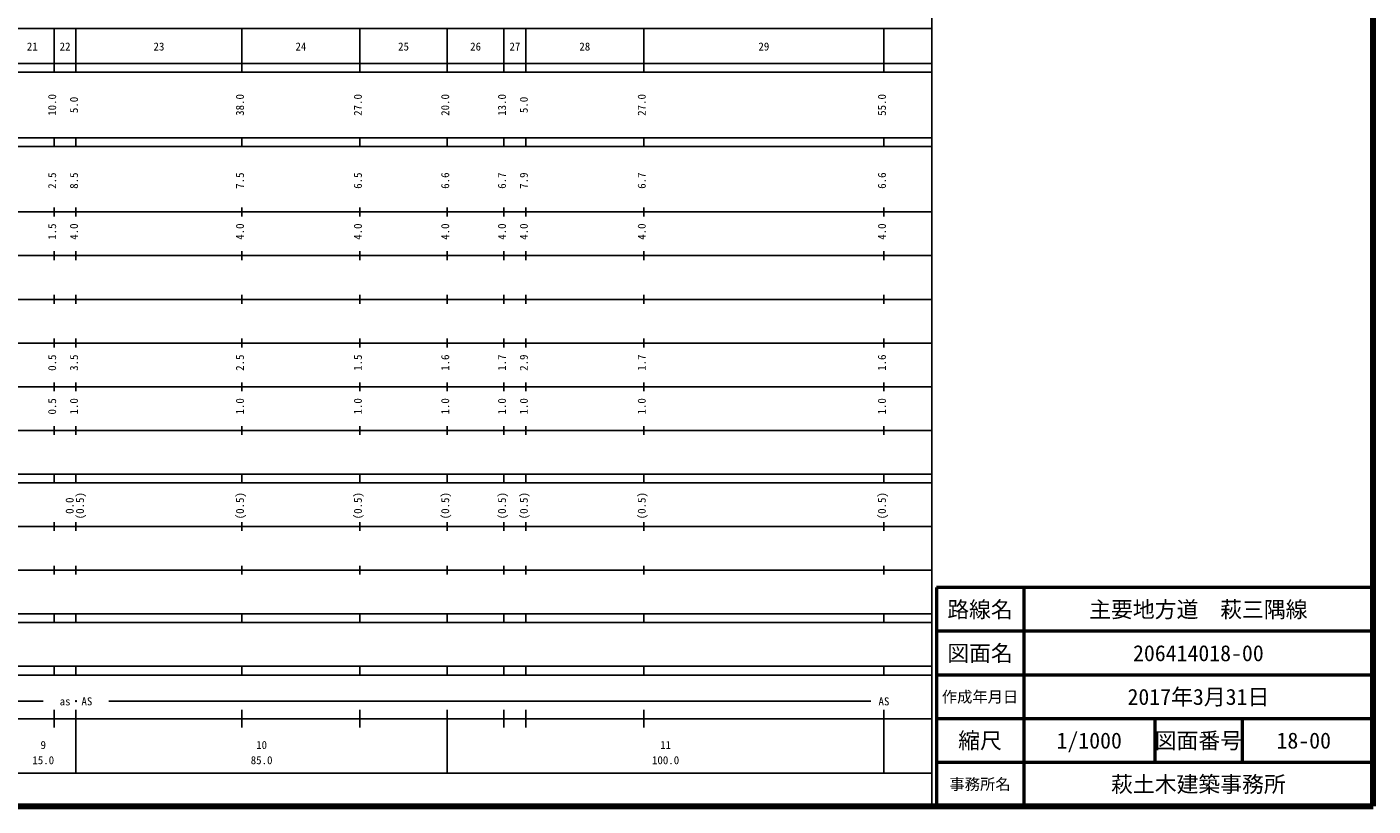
# Model space of a CAD drawing. Units: millimetres on the paper, enlarged 1000 times. Extents: x 40000 to 680000, y 20000 to 380000.
# Drawn here: x 371765 to 680000, y 20000 to 198357 of the extents above; entities that cross this region are included whole.
import ezdxf
from ezdxf.enums import TextEntityAlignment as Align

# ---------------------------------------------------------------- set-up
doc = ezdxf.new("R2010")
doc.units = ezdxf.units.MM
doc.header["$LTSCALE"] = 1000
for name, color, linetype, lineweight in [('M-TTL', 2, 'Continuous', 140), ('M-TTL-BAND', 7, 'Continuous', 25), ('M-TTL-FRAM', 2, 'Continuous', 50), ('M-TTL-LINE', 7, 'Continuous', 50)]:
    doc.layers.add(name, color=color, linetype=linetype, lineweight=lineweight)
doc.layers.add('M-TTL-TXT', color=7, linetype='Continuous')
doc.styles.add('ＭＳ ゴシック', font='')
doc.styles.get('ＭＳ ゴシック').set_extended_font_data('MS Gothic')

msp = doc.modelspace()

# ---------------------------------------------------------------- linework, layer by layer
at = {"layer": 'M-TTL'}
for p, q in [((680000, 20000), (680000, 380000)), ((40000, 20000), (680000, 20000))]:
    msp.add_line(p, q, dxfattribs=at)
at = {"layer": 'M-TTL-BAND'}
for p, q in [((579000, 20000), (579000, 370000)), ((68000, 198000), (579000, 198000)), ((378000, 188000), (378000, 198000)), ((383000, 188000), (383000, 198000)), ((421000, 188000), (421000, 198000)), ((448000, 188000), (448000, 198000)), ((468000, 188000), (468000, 198000)), ((481000, 188000), (481000, 198000)), ((486000, 188000), (486000, 198000)), ((513000, 188000), (513000, 198000)), ((568000, 188000), (568000, 198000)), ((40000, 190000), (579000, 190000)), ((40000, 188000), (579000, 188000)), ((40000, 173000), (579000, 173000)), ((378000, 171000), (378000, 173000)), ((383000, 171000), (383000, 173000)), ((421000, 171000), (421000, 173000)), ((448000, 171000), (448000, 173000)), ((468000, 171000), (468000, 173000)), ((481000, 171000), (481000, 173000)), ((486000, 171000), (486000, 173000)), ((513000, 171000), (513000, 173000)), ((568000, 171000), (568000, 173000)), ((40000, 171000), (579000, 171000)), ((40000, 156000), (579000, 156000)), ((378000, 155000), (378000, 157000)), ((383000, 155000), (383000, 157000)), ((421000, 155000), (421000, 157000)), ((448000, 155000), (448000, 157000)), ((468000, 155000), (468000, 157000)), ((481000, 155000), (481000, 157000)), ((486000, 155000), (486000, 157000)), ((513000, 155000), (513000, 157000)), ((568000, 155000), (568000, 157000)), ((46000, 146000), (579000, 146000)), ((378000, 145000), (378000, 147000)), ((383000, 145000), (383000, 147000)), ((421000, 145000), (421000, 147000)), ((448000, 145000), (448000, 147000)), ((468000, 145000), (468000, 147000)), ((481000, 145000), (481000, 147000)), ((486000, 145000), (486000, 147000)), ((513000, 145000), (513000, 147000)), ((568000, 145000), (568000, 147000)), ((52000, 136000), (579000, 136000)), ((378000, 135000), (378000, 137000)), ((383000, 135000), (383000, 137000)), ((421000, 135000), (421000, 137000)), ((448000, 135000), (448000, 137000)), ((468000, 135000), (468000, 137000)), ((481000, 135000), (481000, 137000)), ((486000, 135000), (486000, 137000)), ((513000, 135000), (513000, 137000)), ((568000, 135000), (568000, 137000)), ((378000, 125000), (378000, 127000)), ((383000, 125000), (383000, 127000)), ((421000, 125000), (421000, 127000)), ((448000, 125000), (448000, 127000)), ((468000, 125000), (468000, 127000)), ((481000, 125000), (481000, 127000)), ((486000, 125000), (486000, 127000)), ((513000, 125000), (513000, 127000)), ((568000, 125000), (568000, 127000)), ((46000, 126000), (579000, 126000)), ((52000, 116000), (579000, 116000)), ((378000, 115000), (378000, 117000)), ((383000, 115000), (383000, 117000)), ((421000, 115000), (421000, 117000)), ((448000, 115000), (448000, 117000)), ((468000, 115000), (468000, 117000)), ((481000, 115000), (481000, 117000)), ((486000, 115000), (486000, 117000)), ((513000, 115000), (513000, 117000)), ((568000, 115000), (568000, 117000)), ((46000, 106000), (579000, 106000)), ((378000, 105000), (378000, 107000)), ((383000, 105000), (383000, 107000)), ((421000, 105000), (421000, 107000)), ((448000, 105000), (448000, 107000)), ((468000, 105000), (468000, 107000)), ((481000, 105000), (481000, 107000)), ((486000, 105000), (486000, 107000)), ((513000, 105000), (513000, 107000)), ((568000, 105000), (568000, 107000)), ((40000, 96000), (579000, 96000)), ((378000, 94000), (378000, 96000)), ((383000, 94000), (383000, 96000)), ((421000, 94000), (421000, 96000)), ((448000, 94000), (448000, 96000)), ((468000, 94000), (468000, 96000)), ((481000, 94000), (481000, 96000)), ((486000, 94000), (486000, 96000)), ((513000, 94000), (513000, 96000)), ((568000, 94000), (568000, 96000)), ((40000, 94000), (579000, 94000)), ((49000, 84000), (579000, 84000)), ((378000, 83000), (378000, 85000)), ((383000, 83000), (383000, 85000)), ((421000, 83000), (421000, 85000)), ((448000, 83000), (448000, 85000)), ((468000, 83000), (468000, 85000)), ((481000, 83000), (481000, 85000)), ((486000, 83000), (486000, 85000)), ((513000, 83000), (513000, 85000)), ((568000, 83000), (568000, 85000)), ((40000, 74000), (579000, 74000)), ((378000, 73000), (378000, 75000)), ((383000, 73000), (383000, 75000)), ((421000, 73000), (421000, 75000)), ((448000, 73000), (448000, 75000)), ((468000, 73000), (468000, 75000)), ((481000, 73000), (481000, 75000)), ((486000, 73000), (486000, 75000)), ((513000, 73000), (513000, 75000)), ((568000, 73000), (568000, 75000)), ((40000, 64000), (579000, 64000)), ((40000, 62000), (579000, 62000)), ((378000, 62000), (378000, 64000)), ((383000, 62000), (383000, 64000)), ((421000, 62000), (421000, 64000)), ((448000, 62000), (448000, 64000)), ((468000, 62000), (468000, 64000)), ((481000, 62000), (481000, 64000)), ((486000, 62000), (486000, 64000)), ((513000, 62000), (513000, 64000)), ((568000, 62000), (568000, 64000)), ((40000, 52000), (579000, 52000)), ((40000, 50000), (579000, 50000)), ((378000, 50000), (378000, 52000)), ((383000, 50000), (383000, 52000)), ((421000, 50000), (421000, 52000)), ((448000, 50000), (448000, 52000)), ((468000, 50000), (468000, 52000)), ((481000, 50000), (481000, 52000)), ((486000, 50000), (486000, 52000)), ((513000, 50000), (513000, 52000)), ((568000, 50000), (568000, 52000)), ((138000, 44000), (375500, 44000)), ((390500, 44000), (565000, 44000)), ((378000, 38000), (378000, 42000)), ((383000, 27500), (383000, 42000)), ((421000, 38000), (421000, 42000)), ((448000, 38000), (448000, 42000)), ((468000, 27500), (468000, 42000)), ((481000, 38000), (481000, 42000)), ((486000, 38000), (486000, 42000)), ((513000, 38000), (513000, 42000)), ((568000, 27500), (568000, 42000)), ((40000, 40000), (579000, 40000)), ((68000, 27500), (579000, 27500))]:
    msp.add_line(p, q, dxfattribs=at)
at = {"layer": 'M-TTL-FRAM'}
for p, q in [((680000, 70000), (580000, 70000)), ((580000, 70000), (580000, 20000))]:
    msp.add_line(p, q, dxfattribs=at)
at = {"layer": 'M-TTL-LINE'}
for p, q in [((600000, 70000), (600000, 20000)), ((680000, 60000), (580000, 60000)), ((680000, 50000), (580000, 50000)), ((680000, 40000), (580000, 40000)), ((630000, 40000), (630000, 30000)), ((650000, 40000), (650000, 30000)), ((680000, 30000), (580000, 30000))]:
    msp.add_line(p, q, dxfattribs=at)

# ---------------------------------------------------------------- texts
at = {"layer": 'M-TTL-BAND', "style": 'ＭＳ ゴシック'}
for s, p in [('21', (373000, 192405)), ('22', (380500, 192405)), ('23', (402000, 192405)), ('24', (434500, 192405)), ('25', (458000, 192405)), ('26', (474500, 192405)), ('27', (483500, 192405)), ('28', (499500, 192405)), ('29', (540500, 192405)), ('as・AS', (383000, 42500)), ('AS', (568000, 42500)), ('9', (375500, 32523)), ('10', (425500, 32523)), ('11', (518000, 32523)), ('15.0', (375500, 29033)), ('85.0', (425500, 29033)), ('100.0', (518000, 29033))]:
    msp.add_text(s, height=1833, dxfattribs=at).set_placement(p, align=Align.BOTTOM_CENTER)
for s, p in [('10.0', (379000, 180500)), ('5.0', (384000, 180500)), ('38.0', (422000, 180500)), ('27.0', (449000, 180500)), ('20.0', (469000, 180500)), ('13.0', (482000, 180500)), ('5.0', (487000, 180500)), ('27.0', (514000, 180500)), ('55.0', (569000, 180500)), ('2.5', (379000, 163174)), ('8.5', (384000, 163174)), ('7.5', (422000, 163174)), ('6.5', (449000, 163174)), ('6.6', (469000, 163174)), ('6.7', (482000, 163174)), ('7.9', (487000, 163174)), ('6.7', (514000, 163174)), ('6.6', (569000, 163174)), ('1.5', (379000, 151500)), ('4.0', (384000, 151500)), ('4.0', (422000, 151500)), ('4.0', (449000, 151500)), ('4.0', (469000, 151500)), ('4.0', (482000, 151500)), ('4.0', (487000, 151500)), ('4.0', (514000, 151500)), ('4.0', (569000, 151500)), ('0.5', (379000, 121500)), ('3.5', (384000, 121500)), ('2.5', (422000, 121500)), ('1.5', (449000, 121500)), ('1.6', (469000, 121500)), ('1.7', (482000, 121500)), ('2.9', (487000, 121500)), ('1.7', (514000, 121500)), ('1.6', (569000, 121500)), ('0.5', (379000, 111500)), ('1.0', (384000, 111500)), ('1.0', (422000, 111500)), ('1.0', (449000, 111500)), ('1.0', (469000, 111500)), ('1.0', (482000, 111500)), ('1.0', (487000, 111500)), ('1.0', (514000, 111500)), ('1.0', (569000, 111500)), ('0.0', (383000, 88764)), ('(0.5)', (385370, 88764)), ('(0.5)', (422000, 88764)), ('(0.5)', (449000, 88764)), ('(0.5)', (469000, 88764)), ('(0.5)', (482000, 88764)), ('(0.5)', (487000, 88764)), ('(0.5)', (514000, 88764)), ('(0.5)', (569000, 88764))]:
    msp.add_text(s, height=1833, rotation=90, dxfattribs=at).set_placement(p, align=Align.BOTTOM_CENTER)
at = {"layer": 'M-TTL-TXT', "style": 'ＭＳ ゴシック'}
for s, height, p in [('路線名', 3666, (590000, 65000)), ('路線名', 3666, (590000, 65000)), ('主要地方道\u3000萩三隅線', 3666, (640000, 65000)), ('図面名', 3666, (590000, 55000)), ('図面名', 3666, (590000, 55000)), ('206414018-00', 3666, (640000, 55000)), ('作成年月日', 2566, (590000, 45000)), ('作成年月日', 2566, (590000, 45000)), ('2017年3月31日', 3666, (640000, 45000)), ('縮尺', 3666, (590000, 35000)), ('縮尺', 3666, (590000, 35000)), ('1/1000', 3666, (615000, 35000)), ('図面番号', 3666, (640000, 35000)), ('図面番号', 3666, (640000, 35000)), ('18-00', 3666, (664125, 35000)), ('事務所名', 2566, (590000, 25000)), ('事務所名', 2566, (590000, 25000)), ('萩土木建築事務所', 3666, (640000, 25000))]:
    msp.add_text(s, height=height, dxfattribs=at).set_placement(p, align=Align.MIDDLE_CENTER)

doc.saveas('drawing.dxf')
